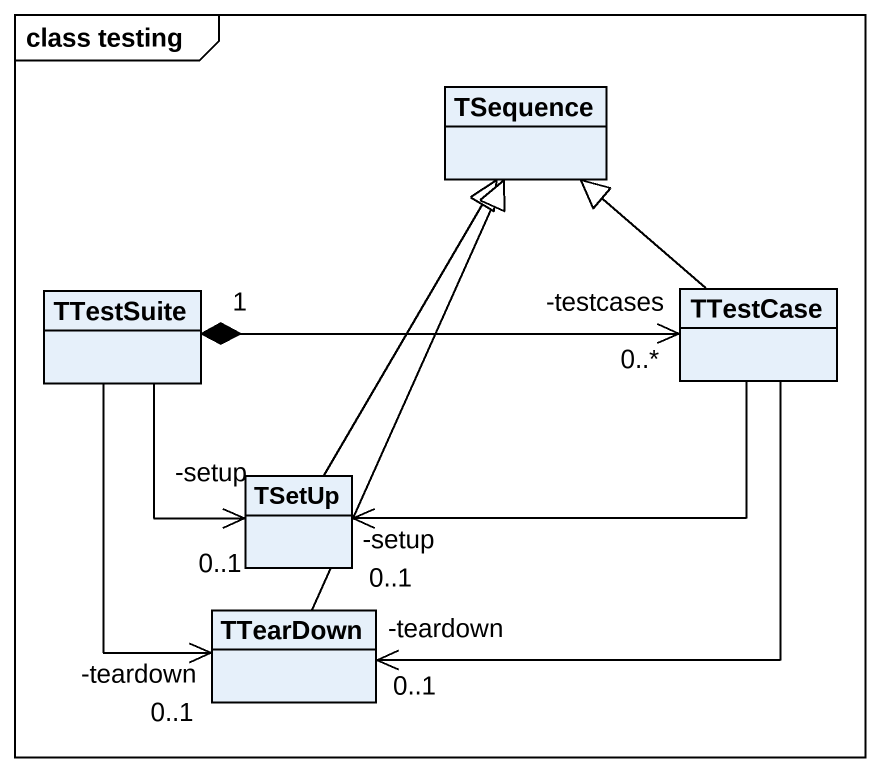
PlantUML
@startuml
mainframe class testing
hide circle
hide empty members
class TSequence
class TTestSuite
class TTestCase
class TSetUp
class TTearDown
TTestSuite "1" *-right-> "-testcases\n0..*" TTestCase
TTestSuite --> "-setup\n0..1" TSetUp
TTestSuite --> "-teardown\n0..1" TTearDown
TTestCase -up-|> TSequence
TTestCase -left-> "-setup\n0..1" TSetUp
TTestCase --> "-teardown\n0..1" TTearDown
TSetUp -up-|> TSequence
TTearDown -up-|> TSequence
@enduml
